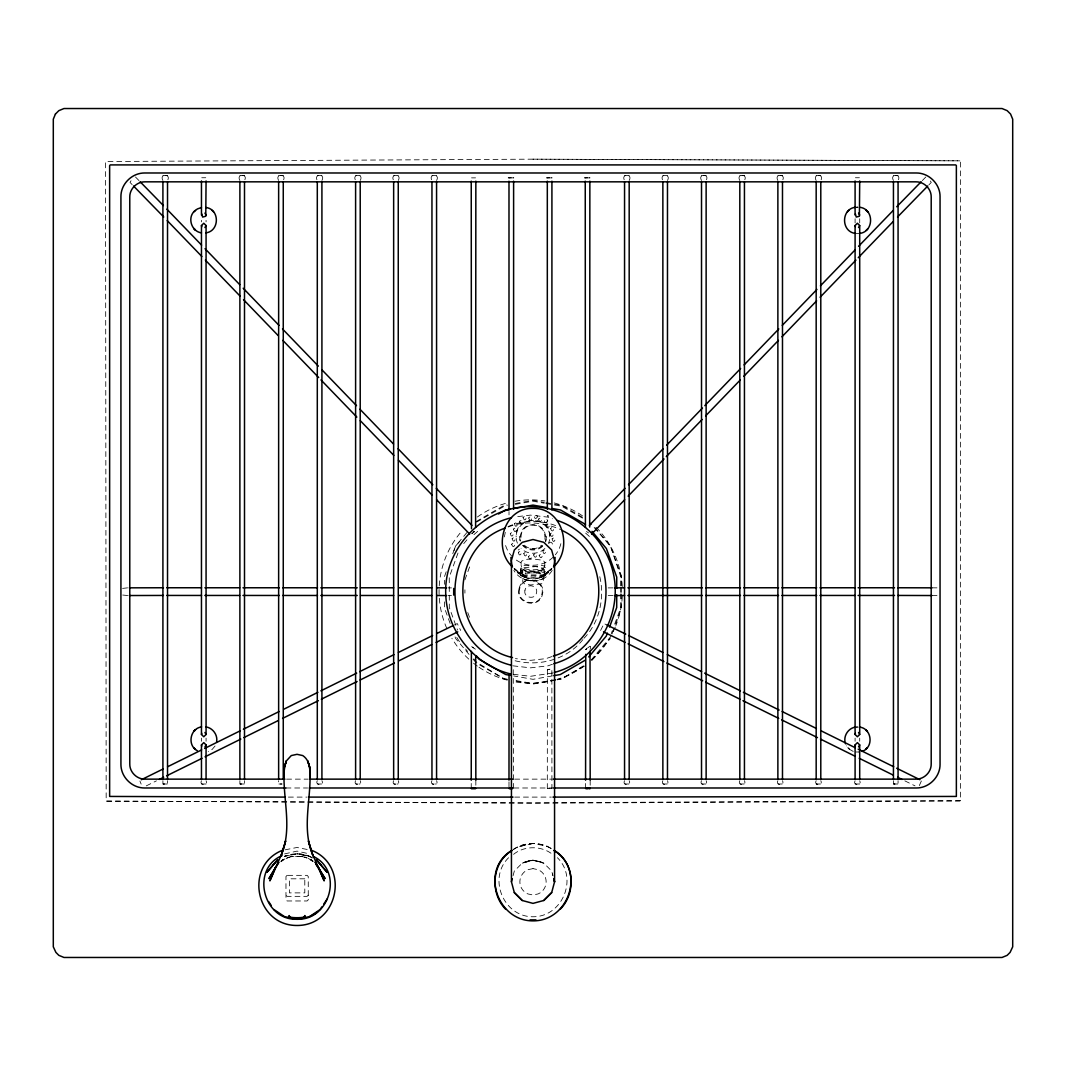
<?xml version="1.0" encoding="UTF-8"?>
<svg xmlns="http://www.w3.org/2000/svg" width="1066" height="1066" viewBox="0 0 1066 1066"><rect width="100%" height="100%" fill="white"/><g stroke="black" fill="none" stroke-linecap="round" stroke-linejoin="round"><path stroke-width="0.75" stroke-dasharray="5 3.75" d="M471.239 788.494L471.239 780.232M508.988 786.828L508.988 780.165M521.101 570.35C517.503 581.676 530.415 580.197 537.464 580.77L528.643 580.77L541.235 579.611L544.113 578.252L544.873 562.355L543.007 560.316L532.987 558.917L527.19 559.29L521.847 560.956L521.101 562.355L521.101 575.533M547.364 669.794L547.311 788.494L551.922 788.494L551.868 668.795L547.364 669.794L551.868 668.795M585.567 788.494L585.58 780.205M621.398 593.935L621.371 608.366L614.776 626.422M621.398 592.336L621.398 587.526M621.411 585.914L621.425 576.306L610.498 546.165L595.068 527.723M620.572 593.895L620.532 608.206L614.522 624.609M620.585 592.296L620.599 587.526M620.599 585.94L620.639 576.4L610.498 546.165L589.485 522.167M543.447 575.36L543.3 582.143L541.448 583.875L530.548 584.967L524.659 583.875L522.793 582.143L522.66 569.004L524.046 567.738L535.745 566.566L543.087 568.351L543.78 575.827L533 577.306L522.193 575.827L522.393 569.964L533 571.056L543.58 569.977M544.873 565.326L544.113 567.658C537.277 570.537 528.696 570.537 521.847 567.658L521.101 565.326M504.365 536.904L505.297 532.347M545.659 541.115L546.698 536.025L545.659 541.954M513.079 875.652L514.332 871.029L522.22 863.14L533 860.249L541.182 861.914L533 860.129L524.765 861.768L533 860.209M600.598 630.472L604.022 623.57L606.914 624.982M921.37 781.005L919.225 785.802M453.983 550.696L455.502 546.165L462.711 537.557M446.214 571.776L444.575 576.306L444.589 584.315M452.77 553.694L455.502 546.165L459.713 541.368M457.994 553.041L449.266 577.119L449.306 607.527L457.541 630.073M464.896 579.851L469.986 565.806M611.258 633.564L612.35 630.579M612.017 633.95L614.229 627.927M122.603 588.379L127.72 587.832M543.447 569.004L540.395 570.776L533.053 571.509L525.711 570.776L522.66 569.004M508.602 857.717C487.508 878.277 503.632 916.987 533 916.76C562.368 916.987 578.492 878.277 557.398 857.717M548.857 543.367C550.776 539.676 554.946 545.579 550.669 545.992M215.066 746L212.121 749.465L208.23 751.703M131.051 180.74L130.025 182.433L132.357 184.818M550.256 570.377L551.682 568.671L545.512 573.961L551.682 568.671M477.675 531.348L471.905 536.451M552.148 570.363C544.193 584.355 521.807 584.355 513.852 570.363M463.737 536.331L466.828 532.64M463.737 543.62L467.841 538.716M471.945 533.8L473.997 531.348M582.915 639.56C566.379 660.627 536.198 667.689 511.08 659.601M583.981 638.294C599.812 622.158 605.102 596.64 599.412 575.174M591.177 660.001L609.619 638.028M591.79 660.547L610.365 638.467M519.422 549.15L518.249 550.029M922.317 180.58L925.808 177.009M928.939 184.818L931.271 182.433L930.232 180.74M960.479 800.459L533 802.845L106.187 801.126M308.261 895.2L307.115 896.346L287.114 896.346L285.968 895.2M281.118 861.461L283.383 859.303L280.891 861.421M547.511 572.389L542.754 574.694L547.511 572.389L551.508 568.738M551.922 568.365L544.993 573.828L548.257 571.696M586.047 649.167L586.82 648.581C581.863 653.578 593.242 640.586 590.018 649.5M587.886 647.782L590.004 646.196M471.758 533.506L472.505 532.973M280.891 861.768L285.875 858.197L281.078 861.101L289.352 857.051L285.648 858.277L292.737 856.344L303.504 856.464L290.552 856.464L292.737 856.344M513.186 849.735C524.352 841.7 541.555 841.554 552.788 849.509M513.559 854.346C524.339 845.551 541.661 845.551 552.441 854.346M513.212 849.509C524.472 841.434 541.621 841.594 552.814 849.735M542.674 545.432C537.317 550.402 528.656 550.402 523.286 545.432M542.674 546.272C536.465 552.241 524.992 550.922 521.061 543.034M583.422 665.85L561.982 678.642L557.158 679.442M476.076 521.58L503.818 505.511L507.07 504.938M508.016 526.551C523.553 519.808 542.447 519.808 557.984 526.551M476.515 522.167L504.098 506.31L507.309 505.737M584.181 666.197L561.942 678.989L557.118 679.841M146.255 785.882L156.422 780.858M454.382 624.982L457.274 623.57L460.699 630.472M544.873 574.92L521.101 574.92M544.873 575.827L521.101 575.827M552.375 664.265L547.991 665.837L530.482 667.849L512.986 665.837M552.881 672.992L530.482 676.297L512.679 674.245M508.162 527.017C525.005 520.328 544.246 522.38 560.596 529.562M551.868 656.576L546.058 658.615L530.748 660.334L515.438 658.615M522.22 863.14L533 860.249L543.78 863.14L551.682 871.029L552.921 875.652L551.668 871.029M533 843.366L518.342 846.737L533 843.459L547.817 846.351M284.569 853.906L297.028 851.121L309.486 853.906M524.818 861.914L533 860.209L543.78 863.14M285.088 849.829L297.028 847.47L308.967 849.829M312.378 857.677A32.62 32.62 0 0 0 284.542 856.318L297.028 853.866L309.526 856.291L312.138 858.13M284.529 856.291L297.028 853.813L309.5 856.358M538.223 572.709L525.165 573.188L527.75 572.709M515.171 503.512L533 500.354L544.353 502.366M515.344 504.325L533 501.207L544.233 503.192M552.295 675.937L533 679.322L513.705 675.937M555.519 680.121L533 684.066L513.705 680.681M555.546 679.708L533 683.439L513.679 680.241M517.756 516.597L530.482 515.118L547.991 517.143L552.375 518.716M527.404 572.775L540.808 573.188L538.557 572.775M859.742 233.374L855.292 233.374M857.557 726.919L855.478 727.119L859.649 727.119M162.911 180.487C158.834 173.491 171.599 173.491 167.522 180.487M239.89 180.487C235.813 173.491 248.578 173.491 244.5 180.487M278.639 180.487C274.575 173.491 287.327 173.491 283.263 180.487M321.919 180.487C325.983 173.491 313.231 173.491 317.295 180.487M360.215 180.487C364.292 173.491 351.527 173.491 355.604 180.487M398.258 180.487C402.335 173.491 389.57 173.491 393.647 180.487M436.567 180.487C440.644 173.491 427.879 173.491 431.957 180.487M205.765 177.742L201.767 177.742M629.18 180.487C633.244 173.491 620.492 173.491 624.556 180.487M667.476 180.487C671.553 173.491 658.788 173.491 662.865 180.487M701.521 180.487C697.444 173.491 710.209 173.491 706.132 180.487M739.817 180.487C735.753 173.491 748.519 173.491 744.441 180.487M475.543 177.862L471.545 177.862M777.874 180.487C773.796 173.491 786.561 173.491 782.484 180.487M816.17 180.487C812.105 173.491 824.857 173.491 820.793 180.487M893.441 180.487C889.364 173.491 902.129 173.491 898.065 180.487M859.396 177.742L855.398 177.742M608.166 587.899L613.083 587.872M608.18 595.601L613.097 595.574M317.295 780.685C314.377 785.682 324.837 785.682 321.919 780.685M355.604 780.685C352.686 785.682 363.133 785.682 360.215 780.685M393.647 780.685C390.729 785.682 401.189 785.682 398.258 780.685M431.957 780.685C429.038 785.682 439.485 785.682 436.567 780.685M624.556 780.685C621.638 785.682 632.098 785.682 629.18 780.685M662.865 780.685C659.947 785.682 670.394 785.682 667.476 780.685M701.521 780.685C698.603 785.682 709.05 785.682 706.132 780.685M739.817 780.685C736.899 785.682 747.359 785.682 744.441 780.685M777.874 780.685C774.955 785.682 785.402 785.682 782.484 780.685M816.17 780.685C813.251 785.682 823.712 785.682 820.793 780.685M533 159.167L105.547 161.526L106.174 801.112L533 803.218L959.826 801.112L960.493 800.446L960.453 161.526L959.773 160.833L533 159.167L959.786 160.846M165.217 175.49L167.522 175.49M239.89 175.49L244.5 175.49M278.639 175.49L283.263 175.49M321.919 175.49L317.295 175.49M360.215 175.49L355.604 175.49M398.258 175.49L393.647 175.49M436.567 175.49L431.957 175.49M629.18 175.49L624.556 175.49M667.476 175.49L662.865 175.49M703.827 175.49L706.132 175.49M742.136 175.49L744.441 175.49M780.179 175.49L782.484 175.49M816.17 175.49L820.793 175.49M893.441 175.49L898.065 175.49M509.295 177.862C522.913 177.849 500.3 177.862 511.294 177.849M547.618 177.862C561.222 177.849 538.61 177.862 549.616 177.849M585.554 177.862C599.159 177.849 576.546 177.862 587.553 177.849M127.693 595.534L122.59 595.028M201.461 780.765C198.609 785.655 208.923 785.642 206.071 780.765M321.599 784.003L317.601 784.016M359.908 784.003L359.069 784.016M397.951 784.003L397.112 784.016M436.26 784.003L435.408 784.016M628.873 784.003L624.863 784.016M667.169 784.003L663.172 784.016M705.825 784.003L701.828 784.016M744.135 784.003L740.137 784.016M782.178 784.003L778.18 784.016M820.487 784.003L816.17 784.003L817.329 784.016M855.092 780.765C852.24 785.655 862.554 785.642 859.702 780.765M551.615 788.494L550.762 788.494M162.911 780.685L162.911 784.003L165.217 784.016L167.522 784.003L167.522 780.685M201.461 784.003L206.071 784.003M239.89 780.685L239.89 784.003L242.195 784.016L244.5 784.003L244.5 780.685M855.092 784.003L859.702 784.003M893.441 780.685L893.441 784.003L895.746 784.016L898.065 784.003L898.065 780.685M242.195 175.49L244.194 175.504M280.944 175.49L282.956 175.504M818.488 175.49L820.487 175.504M895.746 175.49L897.745 175.504M286.581 779.139L308.221 779.139M514.665 779.139L551.295 779.139M278.946 784.016L282.104 784.003L278.639 784.003L278.639 780.685M164.057 784.003C159.913 784.016 170.507 784.003 166.363 784.016M241.036 784.003C236.892 784.016 247.485 784.003 243.341 784.016M894.601 784.016C890.456 784.003 901.05 784.003 896.906 784.003M285.954 787.987L307.581 787.987M513.852 787.987L553.774 787.987M288.366 797.102L306.675 797.102M514.691 797.102L551.309 797.102M357.91 784.016L355.911 784.016M395.952 784.016L393.954 784.016M434.262 784.016L432.263 784.016M549.616 788.494L547.618 788.494M782.178 175.504L777.874 175.49M705.825 175.504L701.521 175.49M744.135 175.504L739.817 175.49M167.215 175.504L162.911 175.49M931.964 587.832L938.413 587.859M931.99 595.534L938.426 595.548M448.213 587.872L451.491 587.899M448.2 595.574L451.478 595.588M855.478 751.996L859.649 751.996L855.358 751.996M507.229 679.175L504.018 678.642L478.301 663.292M507.269 679.562L504.058 678.989L479.047 664.598M545.965 502.646L562.182 505.511L582.982 517.556M545.845 503.472L561.902 506.31L583.968 518.995M513.239 669.661L513.612 788.494M301.318 856.344L308.42 858.277L304.716 857.051L312.978 861.101L308.181 858.197L313.164 861.768M853.226 751.423L849.415 749.238L846.524 745.84M514.492 568.738L518.489 572.389L523.233 574.694L518.489 572.389L514.332 568.671L515.744 570.377M904.861 780.858L915.041 785.882M589.391 536.451L583.622 531.348M517.73 571.696L520.981 573.828L514.079 568.365M471.678 646.622L475.409 649.194M472.465 647.169L473.544 647.915M586.487 531.481L588.605 532.973M518.489 572.389L520.488 573.961L514.332 568.671M313.164 861.421L310.672 859.303L312.938 861.461M849.362 749.185L847.856 747.679L849.415 749.238M135.489 177.009L138.98 180.58M469.04 654.417L455.635 638.467L454.529 635.456M473.171 659.321L476.262 662.999M459.459 641.692L455.289 635.056M465.602 649.021L467.654 651.459M473.797 658.775L476.862 662.439M141.152 784.11L139.912 781.005M467.774 612.55L469.48 617.227M450.132 623.41L444.629 608.366L444.615 600.345M520.315 541.115L519.275 536.025L520.048 540.689M590.178 780.219L590.191 788.494M475.836 780.205L475.849 788.494M464.909 589.818L464.909 593.136M859.702 218.743L859.702 222.901M859.702 738.112L859.702 741.27M855.092 218.743L855.092 222.901M855.092 738.112L855.092 741.27M549.829 536.904C551.162 514.865 514.798 514.865 516.131 536.904M545.126 536.864C546.325 520.728 519.635 520.728 520.834 536.864A12.152 11.779 0 0 0 521.767 541.381M509.015 511.573L509.015 514.905M206.071 220.329L206.071 221.901M206.071 738.112L206.071 741.27M201.461 220.329L201.461 221.901M201.461 738.112L201.461 741.27M560.876 543.673A28.622 27.769 -0.2 0 1 555.346 554.813M553.214 557.118A28.622 27.769 -0.2 0 1 513.892 558.184M512.746 557.118A28.622 27.769 -0.2 0 1 505.084 543.673M517.41 543.167A16.856 16.35 -0.1 0 1 532.987 520.554A16.856 16.35 -0.1 0 1 548.55 543.167M544.899 548.47A16.856 16.35 -0.1 0 1 521.061 548.47M524.392 545.206A12.152 11.779 0 0 0 532.987 548.657A12.139 11.779 0.5 0 0 541.568 545.206M520.834 536.864A12.139 11.779 0.5 0 1 535.345 525.311A12.139 11.779 0.5 0 1 544.206 541.381M297.028 853.866A32.606 32.606 0 0 1 312.351 857.717M622.304 596.267A91.689 91.689 0 0 1 615.895 625.542M615.295 627.008A91.689 91.689 0 0 1 611.937 634.137M611.191 635.536A91.689 91.689 0 0 1 591.537 660.187M584.141 666.077A91.689 91.689 0 0 1 557.251 679.308M555.732 679.762A91.689 91.689 0 0 1 513.426 681.574M507.283 680.175A91.689 91.689 0 0 1 478.647 666.996M477.355 666.077A91.689 91.689 0 0 1 473.584 663.225M468.787 659.121A91.689 91.689 0 0 1 451.877 638.294M446.827 628.46A91.689 91.689 0 0 1 462.111 530.761M477.355 517.01A91.689 91.689 0 0 1 507.283 502.912M514.985 501.22A91.689 91.689 0 0 1 544.953 500.967M554.2 502.912A91.689 91.689 0 0 1 584.141 517.01M596.134 527.27A91.689 91.689 0 0 1 622.304 586.82M520.794 569.777L520.781 572.575L525.125 571.376L524.392 571.323L533 572.242L541.581 571.336L540.835 571.389C547.857 576.186 547.058 563.261 540.249 565.779C535.332 569.071 520.554 560.903 520.794 569.777M511.613 544.26C514.345 551.548 516.903 539.023 511.613 544.26M512.08 538.796C514.811 546.085 517.37 533.573 512.08 538.796M523.033 517.53C525.765 524.818 528.323 512.293 523.033 517.53M528.656 517.983C531.374 525.271 533.946 512.759 528.656 517.983M533.533 554.88C536.265 562.168 538.823 549.643 533.533 554.88M539.156 555.333C541.874 562.621 544.446 550.109 539.156 555.333M550.109 534.066C552.828 541.355 555.399 528.843 550.109 534.066M550.576 528.603C553.307 535.905 555.866 523.379 550.576 528.603M519.022 588.872C514.971 603.796 539.636 609.432 542.461 594.215C546.512 579.291 521.86 573.655 519.022 588.872M519.622 589.005C515.784 603.169 539.183 608.513 541.861 594.082C545.712 579.917 522.313 574.574 519.622 589.005M524.965 590.218C522.966 597.6 535.132 600.371 536.531 592.869C538.53 585.487 526.351 582.716 524.965 590.218M513.492 529.029C515.251 536.598 519.395 524.512 513.492 529.029M537.69 516.637C533.266 523.06 533.773 510.174 537.69 516.637M510.281 533.52C512.04 541.088 516.171 529.003 510.281 533.52M523.792 553.361C525.538 560.929 529.695 548.843 523.792 553.361M528.416 556.479C530.175 564.047 534.319 551.961 528.416 556.479M538.57 519.035C540.329 526.604 544.473 514.532 538.57 519.035M552.081 538.876C553.84 546.445 557.971 534.359 552.081 538.876M519.675 521.181C520.435 528.909 526.084 517.463 519.675 521.181M546.538 524.699C547.298 532.427 552.948 520.981 546.538 524.699M542.914 550.762C543.673 558.491 549.323 547.045 542.914 550.762M514.572 523.513C515.318 531.241 520.981 519.808 514.572 523.513M518.449 552.201C519.209 559.917 524.872 548.484 518.449 552.201M547.764 520.941C542.541 526.751 544.686 514.012 547.764 520.941M287.114 875.346L285.968 876.505L285.968 899.811L287.114 900.97L307.115 900.97L308.261 899.811L308.261 876.505L307.115 875.346L287.114 875.346M548.75 572.389L544.046 576.146L538.503 578.132L544.046 576.146L538.716 578.158L544.06 576.026L548.75 572.389M474.57 531.494L473.544 532.227L474.57 531.494M545.619 575.094L541.781 577.066L545.619 575.094M533 868.63L528.016 869.669A13.138 13.138 0 0 0 527.937 893.948L533 894.987L538.077 893.948A13.138 13.138 0 0 0 537.984 869.669L533 868.63M537.877 578.212L528.11 578.212L537.877 578.212M857.557 207.097L855.372 207.297L859.822 207.297L857.557 207.097M304.796 878.81L289.432 878.81L289.432 892.882L304.796 892.882L304.796 878.81M548.47 516.051L547.338 515.877L548.47 516.051M539.729 572.975L537.917 572.655L539.729 572.975M527.497 578.132L522.22 576.28L517.25 572.389L521.94 576.026L527.284 578.158L521.954 576.146L520.381 575.094L527.497 578.132"/><path stroke-width="1.5" d="M471.239 780.232L471.385 651.379M475.609 527.43L475.849 181.18M508.988 780.165L509.055 673.632M513.585 509.215L513.612 181.18M551.895 509.934L551.922 181.18M585.58 780.205L585.754 654.351M589.671 527.057L589.858 181.18M616.721 594.721L616.694 607.527L609.552 627.075M616.721 588.325L616.734 577.119L606.381 548.537L592.003 531.348M216.611 741.816C217.93 735.034 212.854 727.998 206.058 726.919M554.347 565.18L555.12 557.451M206.071 180.967L205.765 216.238L202.62 217.078L201.767 213.933M201.461 225.552L203.766 223.247L206.071 225.552L206.071 734.461L203.766 736.766L201.461 734.461L201.461 225.552L201.767 226.712M201.461 734.461L201.767 733.301M201.461 779.139L201.461 744.921L203.766 742.616L206.071 744.921L206.071 779.139M859.702 180.967L859.396 216.238L856.238 217.078L855.398 213.933M855.092 225.552L857.397 223.247L859.702 225.552L859.702 734.461L857.397 736.766L855.092 734.461L855.092 225.552L855.398 226.712M855.092 734.461L855.398 733.301M855.092 779.139L855.092 744.921L857.397 742.616L859.702 744.921L859.702 779.139M511.44 881.809L511.44 560.503L514.318 550.029L522.26 542.314L533 539.516L543.74 542.314L551.602 549.936L554.56 560.503L554.56 881.809L551.682 892.588L543.78 900.49L533 903.382L522.22 900.49L514.318 892.602L511.44 881.809L512.266 878.73M206.071 225.552L204.925 227.551M206.071 744.921L204.925 746.92M859.702 225.552L858.543 227.551M859.702 744.921L858.543 746.92M453.69 595.081L453.703 588.419M607.354 633.084L606.261 636.096L588.738 656.909M275.508 867.457L268.978 878.571L278.852 862.261L275.508 867.457L269.885 880.889L281.491 854.372L285.675 840.967L281.344 854.919C293.19 826.656 281.624 796.209 284.422 766.947L286.408 760.897L291.271 755.581L297.028 754.315L302.784 755.581C310.313 760.644 310.059 770.198 310.179 778.22L309.606 766.854L307.648 760.897L309.606 766.854C312.471 796.142 300.839 826.616 312.724 854.919L308.38 840.967L312.565 854.372L324.171 880.889L318.547 867.457L315.23 862.234M288.766 916.254C288.739 918.212 305.316 918.212 305.302 916.254M321.892 906.899L320.12 909.538L309.526 916.627L303.277 917.866M323.651 904.248L327.195 898.944M560.303 909.138C576.506 892.855 574.481 862.048 554.04 850.348M855.292 207.297C841.007 208.976 840.981 231.642 855.252 233.387M859.862 233.387C874.027 231.642 874.253 209.029 859.862 207.297M554.147 565.486L555 564.42M589.338 525.391L625.009 488.321M591.643 534.093L624.689 499.741M628.487 484.724L663.172 448.773M666.636 445.188L702.481 408.038M704.799 405.653L740.643 368.503M744.108 364.918L778.793 328.968M782.257 325.383L816.956 289.432M820.42 285.835L855.105 249.897M858.57 246.299L893.268 210.362M896.733 206.764L921.157 181.766M628.154 496.143L663.998 459.006M666.303 456.608L702.148 419.471M705.625 415.873L740.31 379.936M743.775 376.338L778.46 340.387M781.938 336.803L816.623 300.852M820.087 297.254L855.931 260.117M858.25 257.719L892.935 221.781M897.559 216.984L927.78 186.004M193.812 211.894L197.25 209.016L201.461 207.497M847.39 211.828L849.029 210.189M543.78 900.49L551.682 892.588M195.358 210.362C186.843 216.731 191.081 231.509 201.461 232.854M866.138 230.429L867.791 228.804M553.467 566.939C573.601 548.923 562.675 507.456 533 508.389C503.325 507.456 492.412 548.923 512.519 566.939M511.947 850.588C491.706 862.407 489.56 893.095 505.764 909.365M511.96 850.348C479.873 869.19 496.623 921.051 533 920.864C569.484 921.144 585.82 869.576 554.053 850.588M282.104 850.428C243.781 866.005 255.667 925.701 297.028 925.475C338.388 925.701 350.288 866.005 311.952 850.428M282.05 855.572C250.217 869.163 263.222 920.651 297.028 919.225C330.007 920.691 343.905 870.722 313.257 856.398M498.528 513.985L505.457 509.974L510.308 509.108M585.301 660.16L560.33 674.525L553.894 675.657M201.647 749.904L167.549 766.787M204.632 748.439L240.41 730.716M243.381 729.237L279.172 711.515M283.636 709.303L317.921 692.314M320.906 690.835L356.684 673.126M359.668 671.647L393.954 654.657M398.431 652.445L432.636 635.536M202.087 758.286L166.602 775.835M205.058 756.807L240.836 739.084M243.821 737.605L278.106 720.629M282.583 718.404L318.361 700.682M321.346 699.216L357.123 681.494M360.108 680.015L394.393 663.025M398.871 660.813L431.663 644.57M141.392 779.699L163.191 768.946M159.34 779.419L163.698 777.274M436.98 633.417L452.93 625.689M436.047 642.425L457.794 631.871M861.888 751.423C873.987 747.786 872.108 728.638 859.756 727.119M511.52 517.663C436.101 536.398 436.101 646.582 511.52 665.304M553.827 663.745C621.811 644.53 623.916 542.168 556.758 520.275M554.373 672.459C596.614 661.333 623.33 614.229 613.043 572.069C604.302 534.719 568.858 506.603 530.482 506.683C485.123 506.15 445.148 546.125 445.681 591.483C445.601 629.859 473.717 665.304 511.067 674.058M505.257 528.043C444.988 548.99 450.358 643.344 512.533 657.589M553.321 656.07C609.565 639.427 614.975 554.853 561.902 530.388M201.581 726.919C190.001 728.331 186.976 745.494 197.37 750.744M205.938 232.854C219.716 231.162 219.929 209.176 205.938 207.497M855.358 727.119C847.883 728.238 842.766 736.766 845.591 743.855M300.159 918.479L293.91 918.479M535.958 919.865L530.042 919.865M513.559 508.535L533 505.111L547.578 507.683M614.722 587.859L624.569 587.806M614.736 595.561L624.583 595.494M475.543 788.494L471.239 788.494L475.849 788.494M585.887 788.494L590.191 788.494L589.032 788.494M129.319 587.832L163.458 587.752M129.306 595.534L163.444 595.441M166.776 587.752L201.554 587.752M204.872 587.766L239.65 587.766M242.955 587.766L279.399 587.766M282.703 587.766L317.495 587.779M320.799 587.779L357.243 587.779M360.548 587.779L393.674 587.792M398.644 587.792L431.77 587.792M627.874 587.792L702.401 587.779M705.719 587.779L740.497 587.779M743.802 587.779L778.58 587.766M781.898 587.766L816.676 587.766M819.994 587.766L854.772 587.766M858.09 587.766L894.521 587.752M897.838 587.752L931.964 587.832M166.762 595.441L201.541 595.454M204.845 595.454L239.637 595.454M242.941 595.454L279.385 595.468M282.69 595.468L317.481 595.468M320.786 595.468L357.23 595.481M360.535 595.481L393.66 595.481M398.631 595.481L431.757 595.494M627.887 595.494L702.414 595.481M705.719 595.481L740.51 595.468M743.815 595.468L778.593 595.468M781.911 595.468L816.689 595.454M820.007 595.454L854.785 595.454M858.103 595.454L894.534 595.441M897.852 595.441L931.99 595.534M284.915 779.139L145.069 779.139C136.874 779.326 129.599 772.144 129.772 763.936L129.772 197.05C129.599 188.829 136.874 181.646 145.069 181.833L915.907 181.833C924.102 181.646 931.378 188.829 931.204 197.05L931.204 763.936C931.378 772.144 924.102 779.326 915.907 779.139L552.961 779.139M309.886 779.139L512.999 779.139M285.954 787.987L144.563 787.987C131.997 788.054 120.871 777.021 120.924 764.442L120.924 196.53C120.871 183.952 131.997 172.932 144.563 172.985L916.414 172.985C928.979 172.932 940.105 183.952 940.052 196.53L940.052 764.442C940.105 777.021 928.979 788.054 916.414 787.987L553.774 787.987M309.247 787.987L512.186 787.987M509.295 788.494L512.453 788.494L508.988 788.494M285.035 797.102L109.638 796.435L109.638 165.576L110.304 164.91L955.696 164.91L956.362 165.576L956.362 796.435L552.974 797.102M308.341 797.102L513.026 797.102M585.567 788.494L587.886 788.494M436.727 587.806L446.574 587.859M436.714 595.494L446.547 595.561M510.494 675.378L505.67 674.525L479.314 659.361L476.222 655.683M552.441 508.535L560.543 509.974L585.474 524.405M290.778 917.866L284.529 916.627L273.949 909.538M289.166 915.534C289.939 920.424 304.13 920.731 304.849 915.534M606.914 624.982L625.769 634.123M628.66 635.536L662.865 652.445M603.503 631.871L625.236 642.425M893.748 766.787L858.157 749.171M896.653 768.226L919.905 779.699M893.241 775.115L859.209 758.286M897.599 777.274L901.956 779.419M667.343 654.657L701.628 671.647M704.613 673.126L740.39 690.835M743.362 692.314L779.153 710.036M782.124 711.515L816.409 728.504M820.887 730.716L855.172 747.692M628.14 643.837L663.918 661.56M666.903 663.025L702.681 680.748M705.665 682.227L739.951 699.216M742.935 700.682L778.713 718.404M781.698 719.883L817.475 737.605M820.447 739.084L854.745 756.06M289.259 917.2L290.072 917.679M212.001 210.308L213.586 211.894M865.752 729.93L867.258 731.436L865.699 729.877M193.932 747.879L195.464 749.411M858.543 213.08L859.702 215.079M858.543 732.462L859.702 734.461M204.925 213.08L206.071 215.079M514.318 892.588L522.22 900.49M204.925 732.462L206.071 734.461M140.139 181.766L163.404 205.565M133.517 186.004L163.738 216.984M166.869 209.163L201.567 245.1M205.032 248.698L239.717 284.649M243.181 288.233L279.026 325.383M282.503 328.968L318.348 366.118M321.812 369.702L356.497 405.653M359.962 409.237L393.501 443.989M398.124 448.773L432.809 484.724M436.274 488.321L471.958 525.391M167.202 220.582L201.887 256.52M205.365 260.117L240.05 296.068M243.514 299.653L278.199 335.603M282.836 340.387L318.667 377.537M320.986 379.936L356.83 417.072M360.295 420.67L393.834 455.409M398.457 460.206L431.983 494.944M436.607 499.741L469.653 534.093M315.656 863.86L325.077 878.571L315.216 862.261M511 564.42L511.853 565.486M268.632 901.596L271.284 905.567M855.092 744.921L855.398 746.08M201.461 744.921L201.767 746.08M511.653 565.18L510.894 557.451M590.018 651.153L590.178 780.219M585.247 181.18L585.421 527.404M475.702 656.016L475.836 780.205M471.239 181.18L471.478 528.723M898.065 182.139L898.065 779.019M893.441 182.139L893.441 779.019M855.092 180.967L855.092 215.079M820.793 182.139L820.793 779.019M816.17 182.139L816.17 779.019M782.484 182.139L782.484 779.019M777.874 182.139L777.874 779.019M744.441 182.139L744.441 779.019M739.817 182.139L739.817 779.019M706.132 182.139L706.132 779.019M701.521 182.139L701.521 779.019M667.476 182.139L667.476 779.019M662.865 182.139L662.865 779.019M629.18 182.139L629.18 779.019M624.556 182.139L624.556 779.019M547.311 181.18L547.338 509.215M508.988 181.18L509.015 509.921M436.567 182.139L436.567 779.019M431.957 182.139L431.957 779.019M398.258 182.139L398.258 779.019M393.647 182.139L393.647 779.019M360.215 182.139L360.215 779.019M355.604 182.139L355.604 779.019M321.919 182.139L321.919 779.019M317.295 182.139L317.295 779.019M283.263 182.139L283.263 779.019M278.639 182.139L278.639 779.019M244.5 182.139L244.5 779.019M239.89 182.139L239.89 779.019M201.461 180.967L201.461 215.079M167.522 182.139L167.522 779.019M162.911 182.139L162.911 779.019M317.748 911.657A32.62 32.62 0 0 1 309.513 916.6M284.449 766.854L283.876 778.22L284.449 766.854M286.328 760.991L284.422 766.947L286.328 760.991M55.419 114.075L53.3 119.192L53.3 946.808L55.898 952.391L58.843 955.349L63.973 957.468L1002.027 957.468L1007.157 955.349L1010.102 952.391L1012.7 946.808L1012.7 119.192L1010.581 114.075L1007.157 110.651L1002.027 108.532L63.973 108.532L58.843 110.651L55.419 114.075M273.282 864.859L266.993 872.201L277.733 859.782L273.282 864.859M195.464 729.77L193.932 731.316L195.518 729.73M867.258 747.679L865.752 749.185L867.311 747.639M867.791 211.868L866.138 210.242L867.724 211.828M195.398 230.043L193.812 228.444L195.358 229.989M320.773 864.859L316.336 859.782L327.062 872.201L320.773 864.859M554.56 881.809L553.734 878.73L554.56 881.822"/></g></svg>
